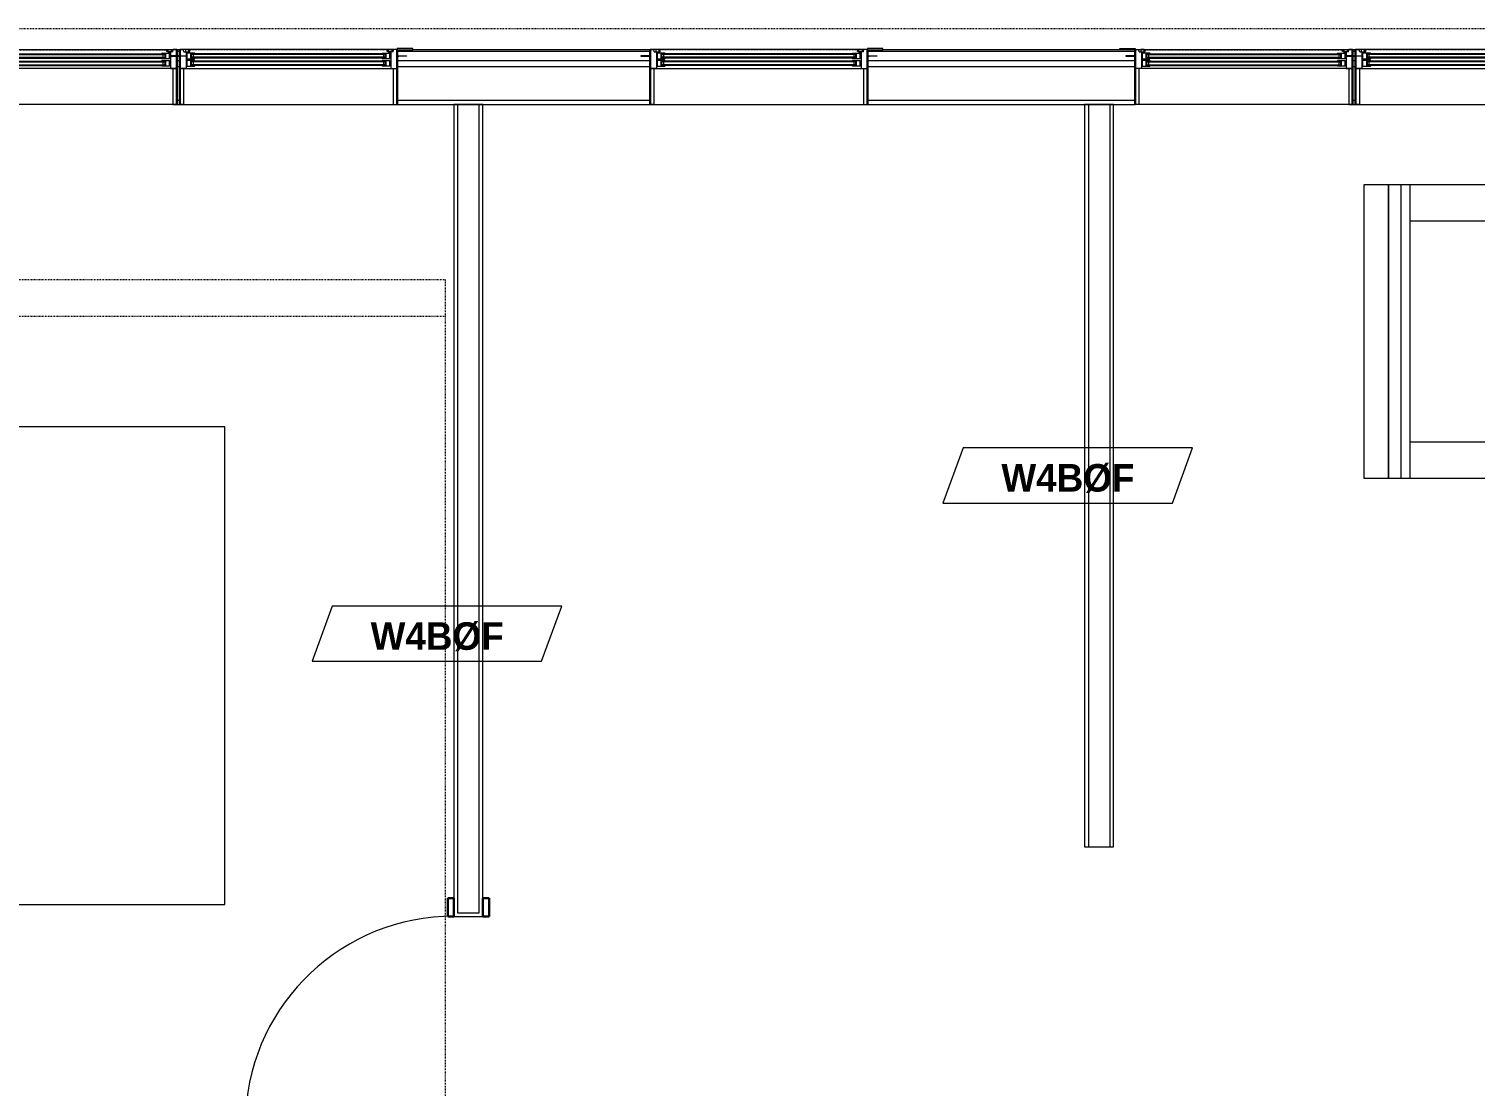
# Model space of a CAD drawing. Header units: inches. Extents: x -4010 to -1872, y 9846 to 12241.
# Drawn here: x -2470.4 to -2234.2, y 11949.4 to 12122 of the extents above; entities that cross this region are included whole.
import ezdxf

# ---------------------------------------------------------------- set-up
doc = ezdxf.new("R2010")
doc.units = ezdxf.units.IN
doc.header["$MEASUREMENT"] = 0
doc.linetypes.add('Aligning Line 1_8__2_', pattern=[0.25, 0.125, -0.125])
doc.linetypes.add('Dash', pattern=[0.25, 0.125, -0.125])
for name, color, linetype, lineweight in [('0-1', 7, 'Continuous', 5), ('0-2', 7, 'Continuous', 9), ('A-DETL-GENF-HDLN-1', 7, 'Dash', 9), ('A-DETL-GENF-HDLN-2', 1, 'Continuous', 18), ('A-DOOR-3', 31, 'Continuous', 9), ('A-DOOR-4', 31, 'Continuous', 30), ('A-DOOR-FRAM-3', 31, 'Continuous', 30), ('A-GLAZ', 151, 'Continuous', 18), ('A-GLAZ-1', 10, 'Continuous', 30), ('A-GLAZ-2', 7, 'Continuous', 9), ('A-WALL', 113, 'Continuous', 18), ('A-WALL-1', 7, 'Continuous', 9), ('A-WALL-2', 250, 'Continuous', 18), ('A-WALL-3', 113, 'Continuous', 9), ('A-WALL-IDEN', 211, 'Continuous', 9), ('G-ANNO-SYMB-2', 147, 'Aligning Line 1_8__2_', 9), ('I-FURN', 30, 'Continuous', 9), ('I-FURN-HDLN', 30, 'Dash', 9)]:
    doc.layers.add(name, color=color, linetype=linetype, lineweight=lineweight)
doc.styles.add('Century Gothic_B', font='GOTHICB.TTF', dxfattribs={"height": 4.5})

# ---------------------------------------------------------------- blocks, each defined once
blk = doc.blocks.new('Window-Double_Hung-Marvin-Essential - ESDH3066 - 3rd floor-3033826-UNITS PLANS - 3RD FLOOR')
at = {"layer": 'A-DETL-GENF-HDLN-1'}
blk.add_line((16.1, 4.47), (-16.5, 4.47), dxfattribs=at)
at = {"layer": 'A-DETL-GENF-HDLN-2'}
for p, q in [((-19.25, 3.48), (-19.25, 3.44)), ((-17.75, 3.48), (-19.25, 3.48)), ((-19.25, 3.44), (-17.9, 3.44)), ((-17.9, 3.44), (-17.9, 3.33)), ((-17.9, 3.33), (-17.75, 3.33)), ((-17.75, 4.53), (-17.16, 4.53)), ((-17.75, 4.53), (-17.75, 1.44)), ((-17.08, 4.12), (-17.16, 4.53)), ((-17.08, 4.12), (-16.19, 4.12)), ((-16.85, 4.5), (-16.85, 4.12)), ((-16.3, 4.5), (-16.85, 4.5)), ((-16.38, 4.02), (-16.72, 4.02)), ((-16.72, 4.02), (-16.72, 1.44)), ((-15.34, 3.94), (-16.56, 3.94)), ((-16.56, 3), (-16.56, 3.94)), ((-16.56, 3), (-15.34, 3)), ((-15.34, 2.72), (-16.56, 2.72)), ((-16.56, 1.78), (-16.56, 2.72)), ((-16.38, 4.12), (-16.38, 4.02)), ((-16.3, 4.26), (-16.3, 4.5)), ((-16.18, 4.26), (-16.3, 4.26)), ((-16.19, 4.22), (-16.1, 4.22)), ((-16.19, 4.12), (-16.19, 4.22)), ((-16.18, 4.47), (-16.1, 4.47)), ((-16.18, 4.47), (-16.18, 4.26)), ((-16.1, 4.22), (-16.1, 4.47)), ((-15.94, 3.12), (-15.94, 3.84)), ((-15.94, 3.84), (-15.28, 3.84)), ((-15.28, 3.12), (-15.94, 3.12)), ((-15.94, 1.9), (-15.94, 2.62)), ((-15.94, 2.62), (-15.28, 2.62)), ((-15.84, 3.13), (-15.84, 3.82)), ((-15.84, 1.91), (-15.84, 2.6)), ((-15.54, 3.26), (-15.54, 3.7)), ((-15.54, 2.04), (-15.54, 2.48)), ((-15.34, 3.94), (-15.28, 3.88)), ((-15.34, 3), (-15.28, 3.06)), ((-15.34, 2.72), (-15.28, 2.66)), ((-15.28, 3.84), (-15.28, 3.88)), ((-15.28, 3.06), (-15.28, 3.12)), ((-15.28, 2.62), (-15.28, 2.66)), ((15.34, 3.94), (15.28, 3.88)), ((15.28, 3.84), (15.28, 3.88)), ((15.94, 3.84), (15.28, 3.84)), ((15.28, 3.06), (15.28, 3.12)), ((15.28, 3.12), (15.94, 3.12)), ((15.34, 3), (15.28, 3.06)), ((15.34, 2.72), (15.28, 2.66)), ((15.28, 2.62), (15.28, 2.66)), ((15.94, 2.62), (15.28, 2.62)), ((15.34, 3.94), (16.56, 3.94)), ((16.56, 3), (15.34, 3)), ((15.34, 2.72), (16.56, 2.72)), ((15.54, 3.26), (15.54, 3.7)), ((15.54, 2.04), (15.54, 2.48)), ((15.84, 3.13), (15.84, 3.82)), ((15.84, 1.91), (15.84, 2.6)), ((15.94, 3.12), (15.94, 3.84)), ((15.94, 1.9), (15.94, 2.62)), ((16.18, 4.47), (16.1, 4.47)), ((16.1, 4.22), (16.1, 4.47)), ((16.19, 4.22), (16.1, 4.22)), ((16.18, 4.47), (16.18, 4.26)), ((16.18, 4.26), (16.3, 4.26)), ((16.19, 4.12), (16.19, 4.22)), ((17.08, 4.12), (16.19, 4.12)), ((16.3, 4.26), (16.3, 4.5)), ((16.3, 4.5), (16.85, 4.5)), ((16.38, 4.12), (16.38, 4.02)), ((16.38, 4.02), (16.72, 4.02)), ((16.56, 3), (16.56, 3.94)), ((16.56, 1.78), (16.56, 2.72)), ((16.72, 4.02), (16.72, 1.44)), ((16.85, 4.5), (16.85, 4.12)), ((17.08, 4.12), (17.16, 4.53)), ((17.75, 4.53), (17.16, 4.53)), ((17.75, 4.53), (17.75, 1.44)), ((17.75, 3.48), (19.25, 3.48)), ((17.9, 3.33), (17.75, 3.33)), ((17.9, 3.44), (17.9, 3.33)), ((19.25, 3.44), (17.9, 3.44)), ((19.25, 3.48), (19.25, 3.44)), ((-16.72, 1.44), (-17.75, 1.44)), ((-17.13, 1.41), (-17.13, -4.44)), ((-16.56, 1.78), (-15.34, 1.78)), ((-15.28, 1.9), (-15.94, 1.9)), ((-15.34, 1.78), (-15.28, 1.84)), ((-15.28, 1.84), (-15.28, 1.9)), ((15.28, 1.84), (15.28, 1.9)), ((15.28, 1.9), (15.94, 1.9)), ((15.34, 1.78), (15.28, 1.84)), ((16.56, 1.78), (15.34, 1.78)), ((16.72, 1.44), (17.75, 1.44)), ((17.12, -4.44), (17.12, 1.41)), ((-17.13, -4.44), (-17.75, -4.44)), ((17.12, -4.44), (17.75, -4.44))]:
    blk.add_line(p, q, dxfattribs=at)
at = {"layer": 'A-GLAZ'}
for p, q in [((15.84, 3.82), (-15.84, 3.82)), ((15.84, 3.7), (-15.84, 3.7)), ((15.84, 3.26), (-15.84, 3.26)), ((15.84, 3.13), (-15.84, 3.13)), ((15.84, 2.6), (-15.84, 2.6)), ((15.84, 2.48), (-15.84, 2.48)), ((15.84, 2.04), (-15.84, 2.04)), ((15.84, 1.91), (-15.84, 1.91))]:
    blk.add_line(p, q, dxfattribs=at)
at = {"layer": 'A-GLAZ-1'}
for p, q in [((-17.75, 4.53), (-17.75, 1.44)), ((17.75, 1.44), (17.75, 4.53)), ((-17.75, 1.41), (-17.75, -4.44)), ((17.75, -4.44), (17.75, 1.41))]:
    blk.add_line(p, q, dxfattribs=at)
at = {"layer": 'A-GLAZ-2'}
for p, q in [((17.75, 4.53), (-17.75, 4.53)), ((20.27, 4.69), (17.75, 4.69)), ((17.75, 4.69), (17.75, 4.53)), ((17.75, 4.44), (20.27, 4.44)), ((20.27, 4.44), (20.27, 4.69)), ((-17.75, 1.44), (17.75, 1.44)), ((-17.75, -4.44), (17.75, -4.44))]:
    blk.add_line(p, q, dxfattribs=at)
blk = doc.blocks.new('Window-Double_Hung-Marvin-Essential - ESDH3066 - 3rd floor-3033828-UNITS PLANS - 3RD FLOOR')
at = {"layer": 'A-DETL-GENF-HDLN-1'}
blk.add_line((16.1, -4.47), (-16.5, -4.47), dxfattribs=at)
at = {"layer": 'A-DETL-GENF-HDLN-2'}
for p, q in [((-17.13, 4.44), (-17.75, 4.44)), ((-17.13, -1.41), (-17.13, 4.44)), ((17.12, 4.44), (17.75, 4.44)), ((17.12, 4.44), (17.12, -1.41)), ((-16.72, -1.44), (-17.75, -1.44)), ((-17.75, -4.53), (-17.75, -1.44)), ((-16.72, -4.02), (-16.72, -1.44)), ((-16.56, -1.78), (-15.34, -1.78)), ((-16.56, -1.78), (-16.56, -2.72)), ((-15.28, -1.9), (-15.94, -1.9)), ((-15.94, -1.9), (-15.94, -2.62)), ((-15.84, -1.91), (-15.84, -2.6)), ((-15.54, -2.04), (-15.54, -2.48)), ((-15.34, -1.78), (-15.28, -1.84)), ((-15.28, -1.84), (-15.28, -1.9)), ((15.34, -1.78), (15.28, -1.84)), ((15.28, -1.84), (15.28, -1.9)), ((15.28, -1.9), (15.94, -1.9)), ((16.56, -1.78), (15.34, -1.78)), ((15.54, -2.04), (15.54, -2.48)), ((15.84, -1.91), (15.84, -2.6)), ((15.94, -1.9), (15.94, -2.62)), ((16.56, -1.78), (16.56, -2.72)), ((16.72, -4.02), (16.72, -1.44)), ((16.72, -1.44), (17.75, -1.44)), ((17.75, -4.53), (17.75, -1.44)), ((-19.25, -3.48), (-19.25, -3.44)), ((-19.25, -3.44), (-17.9, -3.44)), ((-17.75, -3.48), (-19.25, -3.48)), ((-17.9, -3.44), (-17.9, -3.33)), ((-17.9, -3.33), (-17.75, -3.33)), ((-17.75, -4.53), (-17.16, -4.53)), ((-17.08, -4.12), (-17.16, -4.53)), ((-17.08, -4.12), (-16.19, -4.12)), ((-16.85, -4.5), (-16.85, -4.12)), ((-16.3, -4.5), (-16.85, -4.5)), ((-16.38, -4.02), (-16.72, -4.02)), ((-15.34, -2.72), (-16.56, -2.72)), ((-16.56, -3), (-15.34, -3)), ((-16.56, -3), (-16.56, -3.94)), ((-15.34, -3.94), (-16.56, -3.94)), ((-16.38, -4.12), (-16.38, -4.02)), ((-16.18, -4.26), (-16.3, -4.26)), ((-16.3, -4.26), (-16.3, -4.5)), ((-16.19, -4.12), (-16.19, -4.22)), ((-16.19, -4.22), (-16.1, -4.22)), ((-16.18, -4.47), (-16.18, -4.26)), ((-16.18, -4.47), (-16.1, -4.47)), ((-16.1, -4.22), (-16.1, -4.47)), ((-15.94, -2.62), (-15.28, -2.62)), ((-15.28, -3.12), (-15.94, -3.12)), ((-15.94, -3.12), (-15.94, -3.84)), ((-15.94, -3.84), (-15.28, -3.84)), ((-15.84, -3.13), (-15.84, -3.82)), ((-15.54, -3.26), (-15.54, -3.7)), ((-15.34, -2.72), (-15.28, -2.66)), ((-15.34, -3), (-15.28, -3.06)), ((-15.34, -3.94), (-15.28, -3.88)), ((-15.28, -2.62), (-15.28, -2.66)), ((-15.28, -3.06), (-15.28, -3.12)), ((-15.28, -3.84), (-15.28, -3.88)), ((15.28, -2.62), (15.28, -2.66)), ((15.94, -2.62), (15.28, -2.62)), ((15.34, -2.72), (15.28, -2.66)), ((15.34, -3), (15.28, -3.06)), ((15.28, -3.06), (15.28, -3.12)), ((15.28, -3.12), (15.94, -3.12)), ((15.28, -3.84), (15.28, -3.88)), ((15.94, -3.84), (15.28, -3.84)), ((15.34, -3.94), (15.28, -3.88)), ((15.34, -2.72), (16.56, -2.72)), ((16.56, -3), (15.34, -3)), ((15.34, -3.94), (16.56, -3.94)), ((15.54, -3.26), (15.54, -3.7)), ((15.84, -3.13), (15.84, -3.82)), ((15.94, -3.12), (15.94, -3.84)), ((16.19, -4.22), (16.1, -4.22)), ((16.1, -4.22), (16.1, -4.47)), ((16.18, -4.47), (16.1, -4.47)), ((16.18, -4.47), (16.18, -4.26)), ((16.18, -4.26), (16.3, -4.26)), ((17.08, -4.12), (16.19, -4.12)), ((16.19, -4.12), (16.19, -4.22)), ((16.3, -4.26), (16.3, -4.5)), ((16.3, -4.5), (16.85, -4.5)), ((16.38, -4.12), (16.38, -4.02)), ((16.38, -4.02), (16.72, -4.02)), ((16.56, -3), (16.56, -3.94)), ((16.85, -4.5), (16.85, -4.12)), ((17.08, -4.12), (17.16, -4.53)), ((17.75, -4.53), (17.16, -4.53)), ((17.9, -3.33), (17.75, -3.33)), ((17.75, -3.48), (19.25, -3.48)), ((17.9, -3.44), (17.9, -3.33)), ((19.25, -3.44), (17.9, -3.44)), ((19.25, -3.48), (19.25, -3.44))]:
    blk.add_line(p, q, dxfattribs=at)
at = {"layer": 'A-GLAZ'}
for p, q in [((15.84, -1.91), (-15.84, -1.91)), ((15.84, -2.04), (-15.84, -2.04)), ((15.84, -2.48), (-15.84, -2.48)), ((15.84, -2.6), (-15.84, -2.6)), ((15.84, -3.13), (-15.84, -3.13)), ((15.84, -3.26), (-15.84, -3.26)), ((15.84, -3.7), (-15.84, -3.7)), ((15.84, -3.82), (-15.84, -3.82))]:
    blk.add_line(p, q, dxfattribs=at)
at = {"layer": 'A-GLAZ-1'}
for p, q in [((-17.75, -1.41), (-17.75, 4.44)), ((17.75, 4.44), (17.75, -1.41)), ((-17.75, -4.53), (-17.75, -1.44)), ((17.75, -1.44), (17.75, -4.53))]:
    blk.add_line(p, q, dxfattribs=at)
at = {"layer": 'A-GLAZ-2'}
for p, q in [((-17.75, 4.44), (17.75, 4.44)), ((-17.75, -1.44), (17.75, -1.44)), ((17.75, -4.53), (-17.75, -4.53)), ((17.75, -4.44), (20.27, -4.44)), ((17.75, -4.69), (17.75, -4.53)), ((20.27, -4.69), (17.75, -4.69)), ((20.27, -4.44), (20.27, -4.69))]:
    blk.add_line(p, q, dxfattribs=at)
blk = doc.blocks.new('CTR - 1st Phase - Shell_rvt-1-UNITS PLANS - 3RD FLOOR')
at = {"layer": 'A-WALL-1'}
for p, q in [((-2445.73, 12118.59), (-2446.23, 12118.59)), ((-2368.93, 12118.59), (-2407.71, 12118.59)), ((-2292.26, 12118.59), (-2330.91, 12118.59)), ((-2253.73, 12118.59), (-2254.23, 12118.59)), ((-2446.23, 12115.59), (-2446.23, 12115.56)), ((-2445.73, 12115.56), (-2445.73, 12115.59)), ((-2410.23, 12115.59), (-2410.23, 12115.56)), ((-2368.93, 12115.56), (-2368.93, 12115.59)), ((-2333.43, 12115.59), (-2333.43, 12115.56)), ((-2289.73, 12115.56), (-2289.73, 12115.59)), ((-2254.23, 12115.59), (-2254.23, 12115.56)), ((-2253.73, 12115.56), (-2253.73, 12115.59)), ((-2446.23, 12109.71), (-2445.73, 12109.71)), ((-2410.23, 12109.71), (-2368.93, 12109.71)), ((-2333.43, 12109.71), (-2289.73, 12109.71)), ((-2254.23, 12109.71), (-2253.73, 12109.71))]:
    blk.add_line(p, q, dxfattribs=at)
at = {"layer": 'A-WALL-2'}
for p, q in [((-2445.73, 12118.34), (-2446.23, 12118.34)), ((-2445.73, 12116.84), (-2446.23, 12116.84)), ((-2368.93, 12118.34), (-2410.23, 12118.34)), ((-2368.93, 12116.84), (-2410.23, 12116.84)), ((-2289.73, 12118.34), (-2333.43, 12118.34)), ((-2289.73, 12116.84), (-2333.43, 12116.84)), ((-2253.73, 12118.34), (-2254.23, 12118.34)), ((-2253.73, 12116.84), (-2254.23, 12116.84)), ((-2445.73, 12115.84), (-2446.23, 12115.84)), ((-2368.93, 12115.84), (-2410.23, 12115.84)), ((-2289.73, 12115.84), (-2333.43, 12115.84)), ((-2253.73, 12115.84), (-2254.23, 12115.84)), ((-2445.73, 12110.34), (-2446.23, 12110.34)), ((-2368.93, 12110.34), (-2410.23, 12110.34)), ((-2289.73, 12110.34), (-2333.43, 12110.34)), ((-2253.73, 12110.34), (-2254.23, 12110.34))]:
    blk.add_line(p, q, dxfattribs=at)
at = {"layer": '0-2', "rotation": 180}
for p in [(-2463.98, 12114.15), (-2271.98, 12114.15)]:
    blk.add_blockref('Window-Double_Hung-Marvin-Essential - ESDH3066 - 3rd floor-3033828-UNITS PLANS - 3RD FLOOR', p, dxfattribs=at)
at = {"layer": '0-2'}
for p in [(-2427.98, 12114.15), (-2351.18, 12114.15), (-2235.98, 12114.15)]:
    blk.add_blockref('Window-Double_Hung-Marvin-Essential - ESDH3066 - 3rd floor-3033826-UNITS PLANS - 3RD FLOOR', p, dxfattribs=at)
blk = doc.blocks.new('CTR - 1st Phase - Structure_rvt-1-UNITS PLANS - 3RD FLOOR')
at = {"layer": 'G-ANNO-SYMB-2'}
blk.add_line((-1904.06, 12122.03), (-3864.19, 12122.03), dxfattribs=at)
blk = doc.blocks.new('Couch-Both_Arms-Generic - 2-1523460-UNITS PLANS - 3RD FLOOR')
at = {"layer": 'I-FURN'}
for p, q in [((-24, 17.5), (-18, 17.5)), ((-24, -10), (-24, 17.5)), ((-18, 18.5), (18, 18.5)), ((-18, 17.5), (-18, 18.5)), ((-18, 17.5), (-18, -10)), ((18, 18.5), (18, 17.5)), ((18, 17.5), (24, 17.5)), ((18, -10), (18, 17.5)), ((24, 17.5), (24, -10)), ((-24, -10), (24, -10)), ((-24, -13.5), (-24, -10)), ((-24, -11.5), (24, -11.5)), ((24, -10), (24, -13.5)), ((-24, -13.5), (24, -13.5)), ((-24, -17.5), (-24, -13.5)), ((24, -13.5), (-24, -13.5)), ((24, -13.5), (24, -17.5)), ((24, -17.5), (-24, -17.5))]:
    blk.add_line(p, q, dxfattribs=at)
blk = doc.blocks.new('SWING - SINGLE - FLUSH - 2-10 x 6-8 - PRIVACY-3928450-UNITS PLANS - 3RD FLOOR')
at = {"layer": 'A-DOOR-3'}
blk.add_arc((17, -2.37), 34.07, 180, 266.6343, dxfattribs=at)
at = {"layer": 'A-DOOR-4'}
for p, q in [((15, -2.37), (15, -36.38)), ((17, -2.37), (15, -2.37)), ((17, -2.37), (17, -36.38)), ((17, -36.38), (15, -36.38))]:
    blk.add_line(p, q, dxfattribs=at)
at = {"layer": 'A-DOOR-FRAM-3'}
for p, q in [((-20, 2.38), (-20, 3.38)), ((-20, 3.38), (-17, 3.38)), ((-17, 2.38), (-20, 2.38)), ((-17, 3.38), (-17, 2.38)), ((17, 2.38), (17, 3.38)), ((17, 3.38), (20, 3.38)), ((20, 2.38), (17, 2.38)), ((20, 3.38), (20, 2.38)), ((-20, -2.37), (-17, -2.37)), ((-20, -3.37), (-20, -2.37)), ((-17, -3.37), (-20, -3.37)), ((-17, -2.37), (-17, -3.37)), ((17, -2.37), (20, -2.37)), ((17, -3.37), (17, -2.37)), ((20, -3.37), (17, -3.37)), ((20, -2.37), (20, -3.37))]:
    blk.add_line(p, q, dxfattribs=at)
blk = doc.blocks.new('Bed-Standard - King 78_ x 80_-V70-UNITS PLANS - 3RD FLOOR')
at = {"layer": 'I-FURN'}
for p, q in [((-28.31, 38.2), (-28.31, -41.8)), ((49.69, -41.8), (49.69, 38.2)), ((-25.31, 36.2), (-25.31, 24.2)), ((-25.31, 36.2), (46.69, 36.2)), ((46.69, 36.2), (46.69, 24.2)), ((49.69, 24.2), (-28.31, 17.63)), ((-25.31, 24.2), (46.69, 24.2)), ((-28.31, -41.8), (49.69, -41.8))]:
    blk.add_line(p, q, dxfattribs=at)
at = {"layer": 'I-FURN-HDLN'}
for p, q in [((-64.31, 38.2), (-64.31, -77.8)), ((67.69, -77.8), (67.69, 38.2)), ((73.69, -77.8), (73.69, 34.93)), ((-64.31, -77.8), (73.69, -77.8))]:
    blk.add_line(p, q, dxfattribs=at)
blk = doc.blocks.new('Wall Tag - Arch Wall-3956453-UNITS PLANS - 3RD FLOOR')
at = {"layer": 'A-WALL-IDEN'}
for p, q in [((-0.3561, 0.0937), (-0.4244, -0.0937)), ((0.4244, 0.0937), (-0.3561, 0.0937)), ((0.3561, -0.0937), (0.4244, 0.0937)), ((-0.4244, -0.0937), (0.3561, -0.0937))]:
    blk.add_line(p, q, dxfattribs=at)

msp = doc.modelspace()

# ---------------------------------------------------------------- linework, layer by layer
at = {"layer": 'A-WALL'}
for p, q in [((-2400.37374, 12109.7144), (-2400.37374, 11977.7394)), ((-2396.87374, 11977.7394), (-2396.87374, 12109.7144)), ((-2297.37374, 12109.7144), (-2297.37374, 11988.52421)), ((-2293.87374, 12109.7144), (-2293.87374, 11988.52421)), ((-2400.37374, 11977.7394), (-2396.87374, 11977.7394))]:
    msp.add_line(p, q, dxfattribs=at)
at = {"layer": 'A-WALL-3'}
for p, q in [((-2396.24874, 12109.7144), (-2400.99874, 12109.7144)), ((-2400.99874, 12109.7144), (-2400.99874, 11977.1144)), ((-2396.24874, 11977.1144), (-2396.24874, 12109.7144)), ((-2293.24874, 12109.7144), (-2297.99874, 12109.7144)), ((-2297.99874, 12109.7144), (-2297.99874, 11988.52421)), ((-2293.24874, 11988.52421), (-2293.24874, 12109.7144)), ((-2297.99874, 11988.52421), (-2293.24874, 11988.52421)), ((-2400.99874, 11977.1144), (-2396.24874, 11977.1144))]:
    msp.add_line(p, q, dxfattribs=at)

# ---------------------------------------------------------------- block references
at = {"layer": '0-1'}
for name in ['CTR - 1st Phase - Shell_rvt-1-UNITS PLANS - 3RD FLOOR', 'CTR - 1st Phase - Structure_rvt-1-UNITS PLANS - 3RD FLOOR']:
    msp.add_blockref(name, (0, 0), dxfattribs=at)
at = {"layer": 'A-DOOR-3', "rotation": 269.9999999999487}
msp.add_blockref('SWING - SINGLE - FLUSH - 2-10 x 6-8 - PRIVACY-3928450-UNITS PLANS - 3RD FLOOR', (-2398.62374, 11960.1144), dxfattribs=at)
at = {"layer": 'A-WALL-IDEN', "xscale": 47.99999999999997, "yscale": 47.99999999999997, "zscale": 47.99999999999997}
for p in [(-2300.75076, 12049.1193), (-2403.75076, 12023.2894)]:
    msp.add_blockref('Wall Tag - Arch Wall-3956453-UNITS PLANS - 3RD FLOOR', p, dxfattribs=at)
at = {"layer": 'I-FURN'}
for name, p, rotation in [('Couch-Both_Arms-Generic - 2-1523460-UNITS PLANS - 3RD FLOOR', (-2234.86049, 12072.6394), 270.0000000000194), ('Bed-Standard - King 78_ x 80_-V70-UNITS PLANS - 3RD FLOOR', (-2480.16882, 12007.37587), 89.99999999955911)]:
    msp.add_blockref(name, p, dxfattribs=dict(at, rotation=rotation))

# ---------------------------------------------------------------- texts
at = {"layer": 'A-WALL-IDEN', "char_height": 4.5, "width": 26.058, "attachment_point": 1, "style": 'Century Gothic_B'}
for insert in [(-2311.57464, 12050.9906), (-2414.57464, 12025.1607)]:
    msp.add_mtext('W4BØF', dxfattribs=dict(at, insert=insert))

doc.saveas('drawing.dxf')
